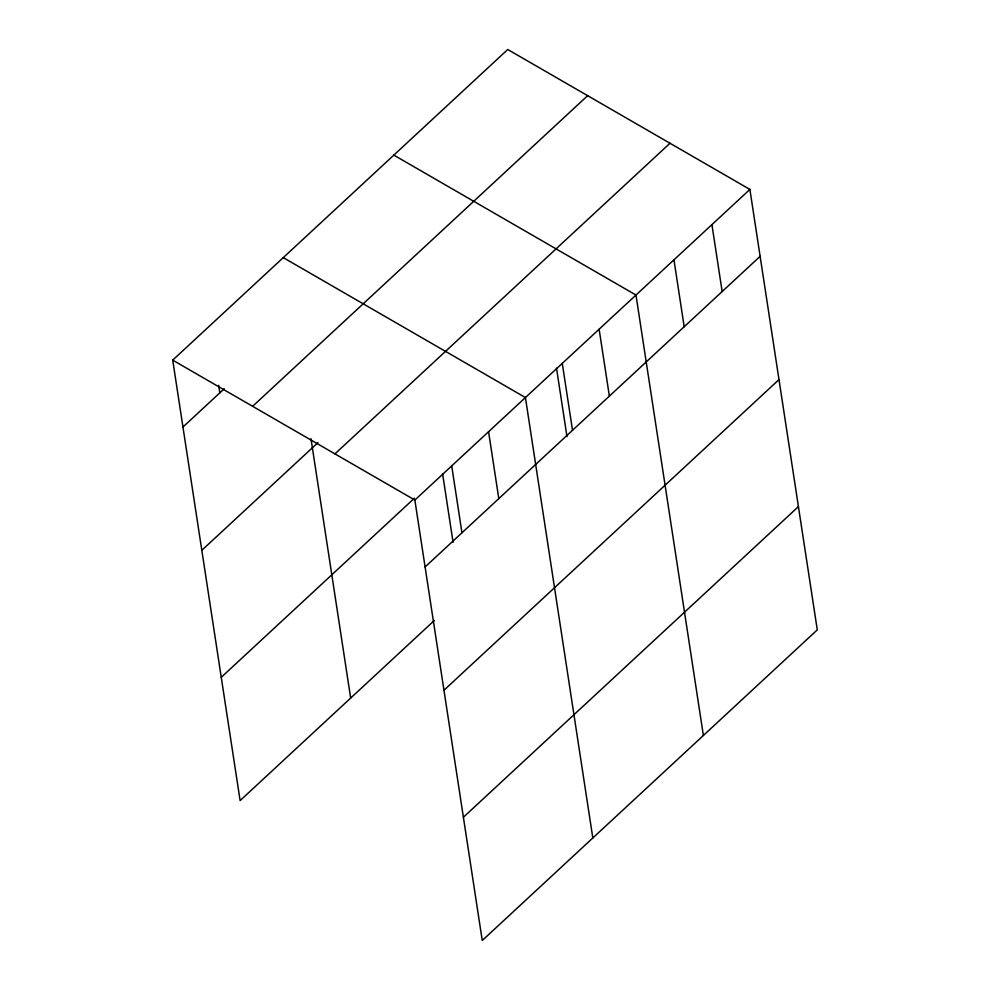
<?xml version="1.0" encoding="UTF-8"?>
<svg xmlns="http://www.w3.org/2000/svg" width="990" height="990" viewBox="0 0 990 990"><rect width="100%" height="100%" fill="white"/><g stroke="black" fill="none" stroke-linecap="round" stroke-linejoin="round"><path stroke-width="1.49" d="M172.718 360.137L507.746 49.5L749.888 189.424L817.282 629.863L482.254 940.5L414.86 500.061L172.718 360.137L240.112 800.576L434.424 620.408M182.952 427.036L224.272 388.724M252.623 406.308L587.652 95.671M201.812 550.304L317.951 442.617M334.954 453.878L669.982 143.253M221.24 677.309L414.451 498.18M414.86 500.061L749.888 189.424M425.094 566.961L760.134 256.336M443.966 690.228L778.994 379.603M463.394 817.233L798.423 506.608M393.834 155.121L635.976 295.045L703.383 735.483M283.276 257.623L525.418 397.547L592.812 837.986M711.921 224.631L722.155 291.543M673.955 259.838L684.189 326.75M599.123 329.212L609.37 396.124M562.271 363.38L572.517 430.291M556.516 368.193L566.985 436.677M488.565 431.727L498.799 498.626M451.712 465.894L461.946 532.793M442.604 473.814L453.074 542.297M310.971 438.669L350.67 698.061M218.642 385.271L219.805 392.869"/></g></svg>
